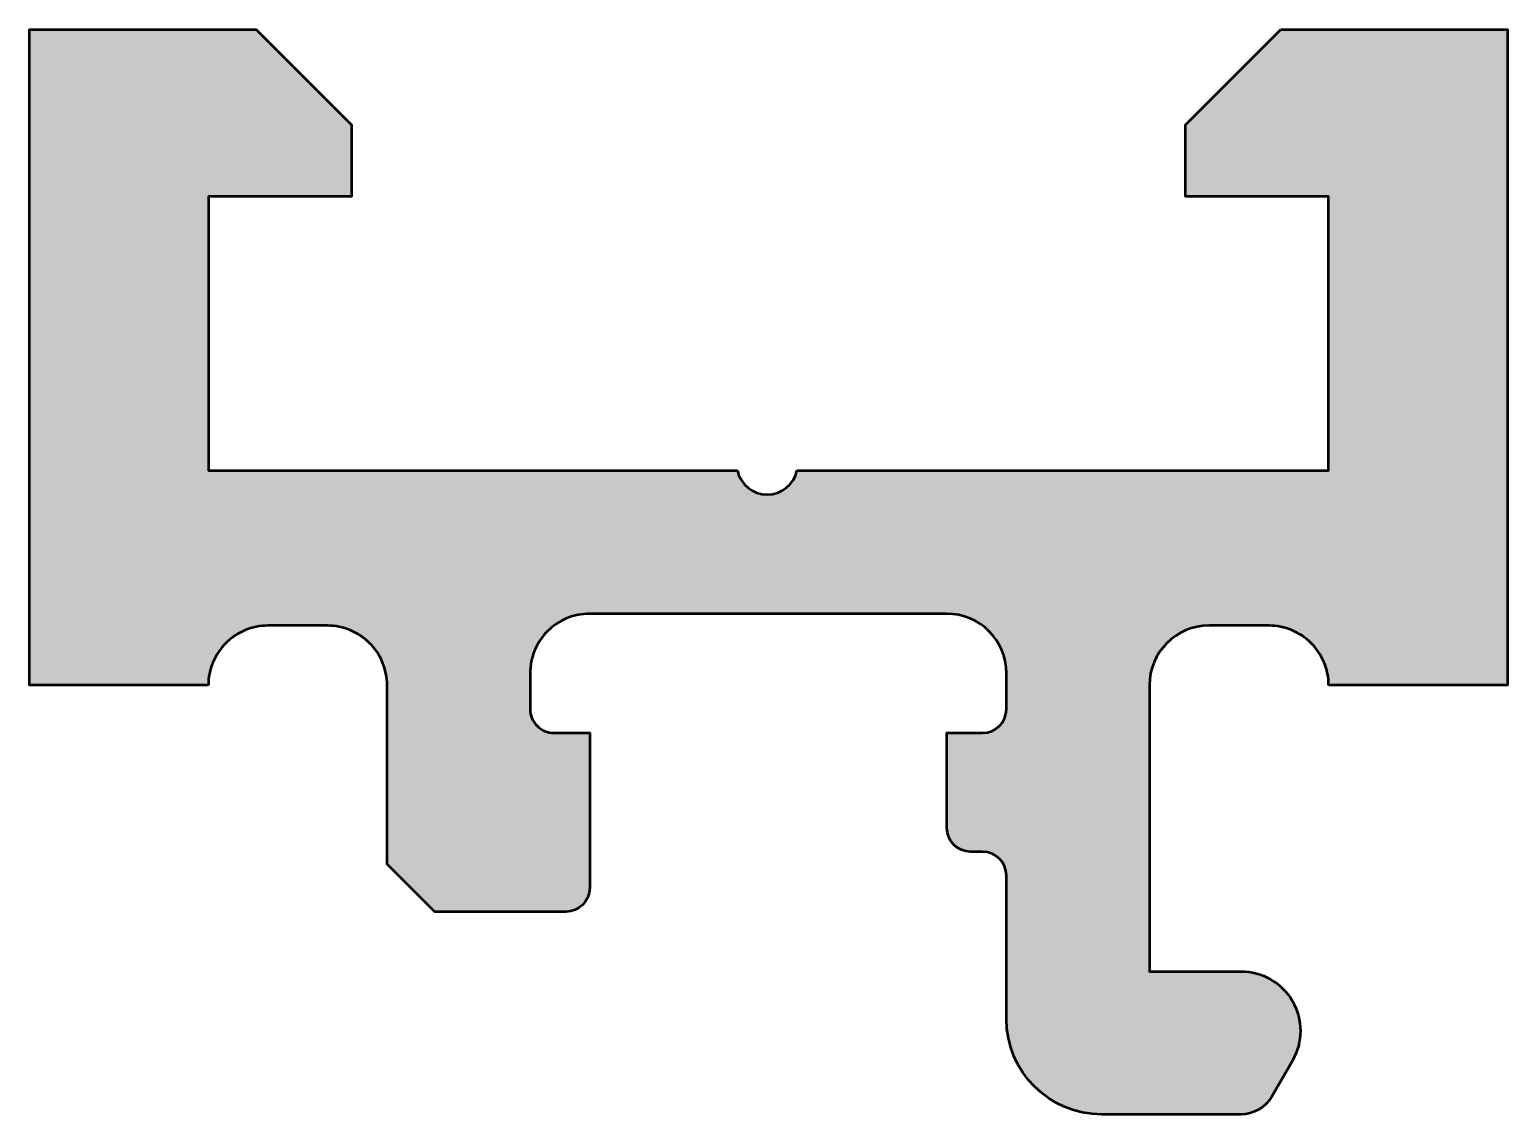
# Model space of a CAD drawing. Extents: x -12.4 to 0, y -3.1 to 6.
import ezdxf

# ---------------------------------------------------------------- set-up
doc = ezdxf.new("R2010")
doc.units = 0
doc.layers.add('0S-Alu contour', color=7, linetype='Continuous', lineweight=50)
doc.layers.add('0S-Alu hatch', color=252, linetype='Continuous', lineweight=25)

# ---------------------------------------------------------------- blocks, each defined once
blk = doc.blocks.new('323120__86D359CB_B69C_403C_922C_8CC7256D08C0_')
at = {"layer": '0S-Alu hatch'}
h = blk.add_hatch(color=256, dxfattribs=at)
edge = h.paths.add_edge_path()
edge.add_line((-1.900177001953109, 6.00058), (1.42e-14, 6.000579999999999))
edge.add_line((1.42e-14, 6.000579999999999), (1.42e-14, 0.5))
edge.add_line((1.42e-14, 0.5), (-1.500213540660311, 0.5))
edge.add_arc((-2.000213538559375, 0.5000458359718328), 0.5, 359.9947475845264, 450)
edge.add_line((-2.000213538559375, 1.000045835971832), (-2.50405883789061, 1.000045835971832))
edge.add_arc((-2.504058837890609, 0.5000458359718333), 0.4999999999999991, 90.00000000000018, 180)
edge.add_line((-3.004058837890607, 0.5000458359718333), (-3.004058837890609, -1.899972272796631))
edge.add_line((-3.004058837890609, -1.899972272796631), (-2.237188627458397, -1.899972272796631))
edge.add_ellipse((-2.237188627458397, -2.399970132301547), major_axis=(-0.4999978595049161, 0), ratio=1, start_angle=149.9983894865837, end_angle=270, ccw=False)
edge.add_line((-1.804184806620716, -2.649981233354013), (-1.97750923738047, -2.950174888107902))
edge.add_ellipse((-2.237312642098897, -2.800167585296632), major_axis=(-0.2999999999999981, 0), ratio=1, start_angle=89.99999999999972, end_angle=149.9983894865831, ccw=False)
edge.add_line((-2.237312642098899, -3.100167585296631), (-3.404052734374985, -3.100167585296631))
edge.add_ellipse((-3.40400929616895, -2.300136354499727), major_axis=(-0.800031231976156, 0), ratio=1, start_angle=0.002564490035979361, end_angle=89.99688908910412, ccw=False)
edge.add_line((-4.204040527343735, -2.300172162933432), (-4.204040527343734, -1.09681978313446))
edge.add_arc((-4.404040527343735, -1.096819783134461), 0.2000000000000011, 0, 90)
edge.add_line((-4.404040527343735, -0.8968197831344603), (-4.504040527343736, -0.896819783134461))
edge.add_ellipse((-4.504040527343736, -0.6968197831344617), major_axis=(-0.1999999999999995, 0), ratio=1, start_angle=0, end_angle=90, ccw=False)
edge.add_line((-4.704040527343735, -0.6968197831344617), (-4.704040527343735, 0.1001588574218744))
edge.add_line((-4.704040527343735, 0.1001588574218744), (-4.404040527343735, 0.1001588574218744))
edge.add_arc((-4.404040527343735, 0.3001588574218748), 0.2000000000000004, 270.0000000000002, 360)
edge.add_line((-4.204040527343735, 0.3001588574218748), (-4.204040527343735, 0.6001817456054674))
edge.add_arc((-4.704040527343735, 0.6001817456054678), 0.5, 0, 90)
edge.add_line((-4.704040527343735, 1.100181745605467), (-7.700958251953109, 1.100181745605468))
edge.add_arc((-7.700958251953109, 0.6001817456054674), 0.5000000000000007, 89.99999999999991, 180)
edge.add_line((-8.20095825195311, 0.6001817456054674), (-8.200958251953113, 0.3001588574218752))
edge.add_arc((-8.000958251953113, 0.3001588574218749), 0.1999999999999993, 180, 270.0000000000005)
edge.add_line((-8.000958251953111, 0.1001588574218756), (-7.70095825195311, 0.1001588574218744))
edge.add_line((-7.70095825195311, 0.1001588574218744), (-7.70095825195311, -1.199841023706532))
edge.add_ellipse((-7.900958251953111, -1.199841023706535), major_axis=(-0.2000000000000011, 0), ratio=1, start_angle=90.00119217211733, end_angle=180, ccw=False)
edge.add_line((-7.900954090487372, -1.399841023663242), (-9.000945806503283, -1.399863911552429))
edge.add_line((-9.000945806503283, -1.399863911552429), (-9.401000738143907, -0.9998166093063339))
edge.add_line((-9.401000738143907, -0.9998166093063339), (-9.40090917959093, 0.5000153130340803))
edge.add_arc((-9.90090917865928, 0.500045835971832), 0.5000000000000002, 359.9965023291316, 450)
edge.add_line((-9.90090917865928, 1.000045835971832), (-10.40106201171873, 1.000045835971832))
edge.add_arc((-10.40106201171874, 0.5000458359718306), 0.5000000000000017, 89.9999999999998, 180.0052524154735)
edge.add_line((-10.9010620096178, 0.5000000000000467), (-12.40121459960936, 0.5))
edge.add_line((-12.40121459960936, 0.5), (-12.40121459960936, 6.000579999999999))
edge.add_line((-12.40121459960936, 6.000579999999999), (-10.50100708007811, 6.000579999999999))
edge.add_line((-10.50100708007811, 6.000579999999999), (-9.700927734374986, 5.200500654296873))
edge.add_line((-9.700927734374986, 5.200500654296873), (-9.700927734374986, 4.600433515625))
edge.add_line((-9.700927734374986, 4.600433515625), (-10.90106201171873, 4.600433515624999))
edge.add_line((-10.90106201171873, 4.600433515624999), (-10.90106201171873, 2.300178693847656))
edge.add_line((-10.90106201171873, 2.300178693847656), (-6.46157836914061, 2.300178693847655))
edge.add_arc((-6.211532592773423, 2.356457461840554), 0.256300975429022, 192.6844113639119, 347.315588636088)
edge.add_line((-5.961486816406235, 2.300178693847655), (-1.50015258789061, 2.300178693847655))
edge.add_line((-1.50015258789061, 2.300178693847655), (-1.50015258789061, 4.600433515624999))
edge.add_line((-1.50015258789061, 4.600433515624999), (-2.700256347656237, 4.600433515625))
edge.add_line((-2.700256347656237, 4.600433515625), (-2.700256347656235, 5.200500654296875))
edge.add_line((-2.700256347656235, 5.200500654296875), (-1.900177001953109, 6.00058))
at = {"layer": '0S-Alu contour', "color": 7}
for points in [[(-10.9010620096178, 0.5000000000000467), (-12.40121459960936, 0.5), (-12.40121459960936, 6.000579999999999), (-10.50100708007811, 6.000579999999999), (-9.700927734374986, 5.200500654296873), (-9.700927734374986, 4.600433515625), (-10.90106201171873, 4.600433515624999), (-10.90106201171873, 2.300178693847656), (-6.46157836914061, 2.300178693847655)], [(-5.961486816406235, 2.300178693847655), (-1.50015258789061, 2.300178693847655), (-1.50015258789061, 4.600433515624999), (-2.700256347656237, 4.600433515625), (-2.700256347656235, 5.200500654296875), (-1.900177001953109, 6.00058)], [(-1.900177001953109, 6.00058), (1.42e-14, 6.000579999999999), (1.42e-14, 0.5), (-1.500213540660311, 0.5)], [(-9.90090917865928, 1.000045835971832), (-10.40106201171873, 1.000045835971832)], [(-4.704040527343735, 1.100181745605467), (-7.700958251953109, 1.100181745605468)], [(-2.000213538559375, 1.000045835971832), (-2.50405883789061, 1.000045835971832)], [(-7.900954090487372, -1.399841023663242), (-9.000945806503283, -1.399863911552429), (-9.401000738143907, -0.9998166093063339), (-9.40090917959093, 0.5000153130340803)], [(-8.20095825195311, 0.6001817456054674), (-8.200958251953113, 0.3001588574218752)], [(-4.204040527343735, 0.3001588574218748), (-4.204040527343735, 0.6001817456054674)], [(-3.004058837890607, 0.5000458359718333), (-3.004058837890609, -1.899972272796631), (-2.237188627458397, -1.899972272796631)], [(-8.000958251953111, 0.1001588574218756), (-7.70095825195311, 0.1001588574218744), (-7.70095825195311, -1.199841023706532)], [(-4.704040527343735, -0.6968197831344617), (-4.704040527343735, 0.1001588574218744), (-4.404040527343735, 0.1001588574218744)], [(-4.404040527343735, -0.8968197831344603), (-4.504040527343736, -0.896819783134461)], [(-4.204040527343735, -2.300172162933432), (-4.204040527343734, -1.09681978313446)], [(-1.804184806620716, -2.649981233354013), (-1.97750923738047, -2.950174888107902)], [(-2.237312642098899, -3.100167585296631), (-3.404052734374985, -3.100167585296631)]]:
    blk.add_lwpolyline(points, dxfattribs=at)
for centre, radius, start, end in [((-6.211532592773423, 2.356457461840554), 0.256300975429022, 192.6844113639119, 347.315588636088), ((-10.40106201171874, 0.5000458359718306), 0.5000000000000017, 89.9999999999998, 180.0052524154735), ((-9.90090917865928, 0.500045835971832), 0.5000000000000002, 359.9965023291316, 90), ((-7.700958251953109, 0.6001817456054674), 0.5000000000000007, 89.99999999999991, 180), ((-4.704040527343735, 0.6001817456054678), 0.5, 0, 90), ((-2.504058837890609, 0.5000458359718333), 0.4999999999999991, 90.00000000000018, 180), ((-2.000213538559375, 0.5000458359718328), 0.5, 359.9947475845264, 90), ((-8.000958251953113, 0.3001588574218749), 0.1999999999999993, 180, 270.0000000000005), ((-4.404040527343735, 0.3001588574218748), 0.2000000000000004, 270.0000000000002, 0), ((-4.404040527343735, -1.096819783134461), 0.2000000000000011, 0, 90)]:
    blk.add_arc(centre, radius, start, end, dxfattribs=at)
at = {"layer": '0S-Alu contour', "color": 7, "extrusion": (0, 0, -1)}
for centre, radius, start, end in [((4.504040527343736, -0.6968197831344617), 0.1999999999999995, 270, 0), ((7.900958251953111, -1.199841023706535), 0.2000000000000011, 180, 269.9988078278827), ((2.237188627458397, -2.399970132301547), 0.4999978595049162, 90, 210.0016105134164), ((3.40400929616895, -2.300136354499727), 0.800031231976156, 270.0031109108959, 359.997435509964), ((2.237312642098897, -2.800167585296632), 0.2999999999999981, 210.0016105134169, 270.0000000000003)]:
    blk.add_arc(centre, radius, start, end, dxfattribs=at)
blk = doc.blocks.new('323120__22B6EDAF_57DB_4547_862C_9593CA822BD9_')
at = {"layer": '0S-Alu contour', "color": 7}
blk.add_blockref('323120__86D359CB_B69C_403C_922C_8CC7256D08C0_', (0, 0), dxfattribs=at)

msp = doc.modelspace()

# ---------------------------------------------------------------- block references
at = {"layer": '0S-Alu contour', "color": 7}
msp.add_blockref('323120__22B6EDAF_57DB_4547_862C_9593CA822BD9_', (0, 0), dxfattribs=at)

doc.saveas('drawing.dxf')
